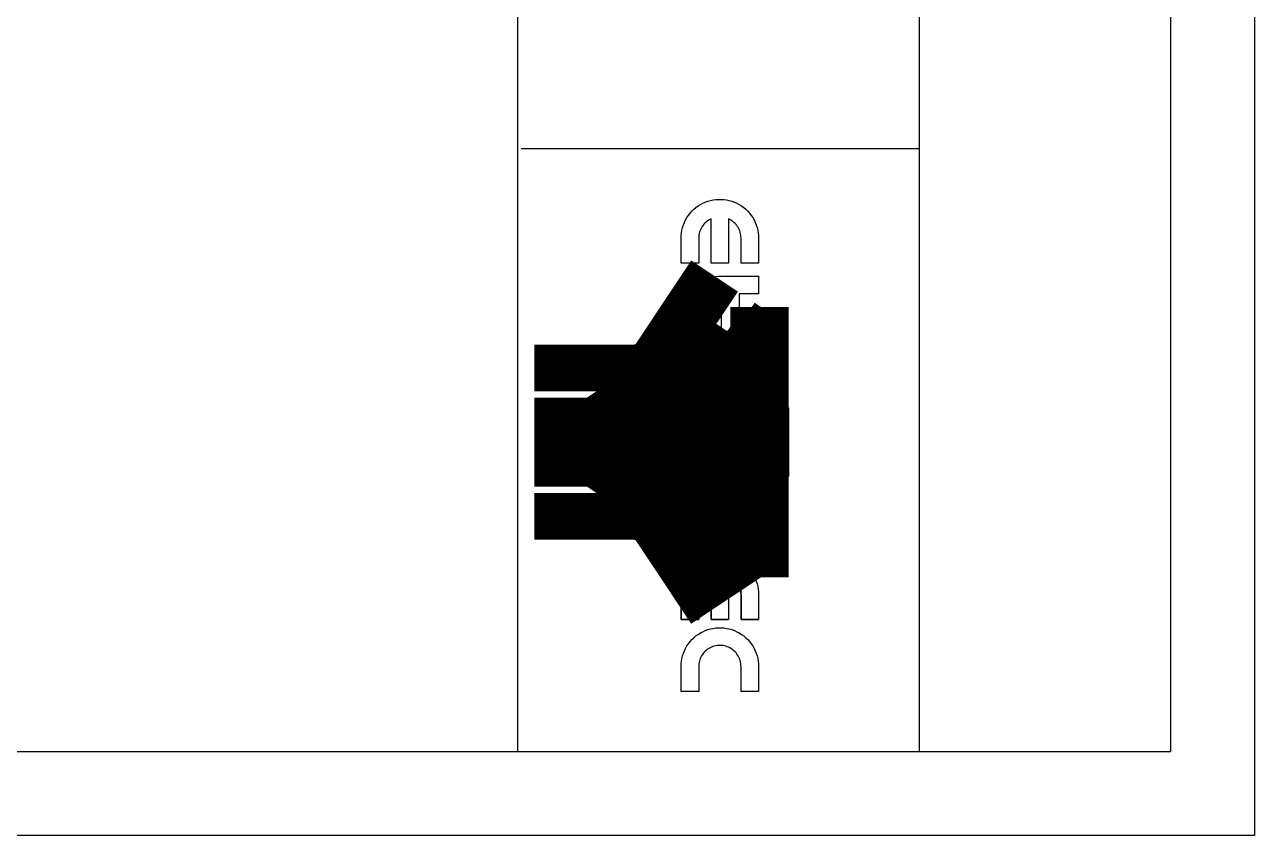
# Model space of a CAD drawing. Extents: x 17.6 to 52.5, y 0.1 to 49.5.
# Drawn here: x 43.89 to 52.51, y 0.14 to 5.83 of the extents above; entities that cross this region are included whole.
import ezdxf

# ---------------------------------------------------------------- set-up
doc = ezdxf.new("R2010")
doc.units = 0
doc.layers.get('0').update_dxf_attribs({"linetype": 'CONTINUOUS'})

msp = doc.modelspace()

# ---------------------------------------------------------------- linework, layer by layer
at = {"color": 7}
for points in [[(52.5138, 49.4517), (52.5138, 0.1435)], [(51.9268, 48.8647), (51.9268, 0.7305)], [(47.3482, 24.2106), (47.3482, 0.7305)], [(50.1658, 0.7305), (50.1658, 24.2106)], [(47.3751, 4.957), (50.1658, 4.957)], [(18.2328, 0.7305), (51.9268, 0.7305)], [(52.5138, 0.1435), (17.6458, 0.1435)]]:
    msp.add_lwpolyline(points, dxfattribs=at)
at = {"color": 5}
for points, const_width in [([(51.0599, 5.6016), (51.0633, 5.6403), (51.0478, 5.6443), (51.0355, 5.6492), (51.0263, 5.655), (51.016, 5.6664), (51.0098, 5.6793), (51.0078, 5.6939), (51.0091, 5.7058), (51.0129, 5.7167), (51.0193, 5.7266), (51.0308, 5.738), (51.0453, 5.7476), (51.0628, 5.7556), (51.0845, 5.7615), (51.1117, 5.7652), (51.1442, 5.7666), (51.1297, 5.7565), (51.118, 5.7451), (51.1089, 5.7322), (51.1025, 5.7184), (51.0987, 5.7042), (51.0974, 5.6896), (51.1009, 5.665), (51.1115, 5.6429), (51.1292, 5.6233), (51.1525, 5.6082), (51.1799, 5.599), (51.2115, 5.596), (51.2331, 5.5974), (51.2536, 5.6017), (51.2731, 5.6089), (51.2906, 5.6185), (51.3052, 5.6303), (51.3167, 5.6442), (51.3251, 5.6599), (51.3302, 5.6769), (51.3319, 5.6952), (51.3275, 5.7257), (51.3142, 5.7521), (51.2921, 5.7746), (51.2599, 5.7917), (51.2162, 5.8019), (51.1611, 5.8053), (51.0992, 5.8015), (51.0497, 5.7902), (51.0126, 5.7714), (50.9902, 5.7493), (50.9767, 5.7227), (50.9722, 5.6916), (50.9748, 5.6681), (50.9826, 5.6477), (50.9955, 5.6303), (51.013, 5.6165), (51.0345, 5.6069), (51.0599, 5.6016)], 0.0000000783), ([(51.2117, 5.7605), (51.2264, 5.7596), (51.2407, 5.7567), (51.2545, 5.752), (51.267, 5.7455), (51.2774, 5.7376), (51.2856, 5.7281), (51.2916, 5.7177), (51.2951, 5.707), (51.2963, 5.6959), (51.2939, 5.6802), (51.2865, 5.6661), (51.2742, 5.6535), (51.2577, 5.6437), (51.2377, 5.6377), (51.2141, 5.6358), (51.1915, 5.6377), (51.1723, 5.6436), (51.1566, 5.6533), (51.1449, 5.666), (51.1379, 5.6807), (51.1356, 5.6974), (51.1379, 5.7141), (51.1449, 5.729), (51.1566, 5.7422), (51.1721, 5.7524), (51.1905, 5.7585), (51.2117, 5.7605)], 0.0000000783), ([(51.3259, 5.5355), (51.2766, 5.5355), (51.2766, 5.4911), (51.3259, 5.4911), (51.3259, 5.5355)], 0.0000000783), ([(51.2329, 5.434), (51.2271, 5.3951), (51.2493, 5.3896), (51.267, 5.382), (51.2801, 5.3723), (51.2891, 5.3608), (51.2945, 5.3477), (51.2963, 5.3331), (51.294, 5.3157), (51.2869, 5.3003), (51.2752, 5.2867), (51.26, 5.2762), (51.2425, 5.2699), (51.2228, 5.2678), (51.2041, 5.2697), (51.1877, 5.2756), (51.1737, 5.2853), (51.1629, 5.298), (51.1565, 5.3129), (51.1543, 5.3298), (51.1549, 5.3378), (51.1565, 5.3469), (51.1591, 5.3573), (51.1212, 5.353), (51.1214, 5.3505), (51.1216, 5.3484), (51.1217, 5.3467), (51.1201, 5.3307), (51.1152, 5.3157), (51.1072, 5.3019), (51.0959, 5.2909), (51.0811, 5.2843), (51.0628, 5.282), (51.0478, 5.2836), (51.0347, 5.2885), (51.0234, 5.2965), (51.0147, 5.3071), (51.0095, 5.3196), (51.0078, 5.3339), (51.0095, 5.3482), (51.0148, 5.3608), (51.0236, 5.3718), (51.036, 5.3807), (51.0518, 5.3871), (51.0712, 5.3912), (51.0635, 5.4302), (51.0367, 5.4234), (51.0142, 5.4126), (50.9961, 5.3977), (50.9828, 5.3795), (50.9749, 5.3585), (50.9722, 5.3348), (50.9736, 5.318), (50.9777, 5.302), (50.9846, 5.287), (50.9938, 5.2736), (51.0051, 5.2625), (51.0183, 5.2536), (51.0329, 5.2472), (51.048, 5.2433), (51.0638, 5.242), (51.0785, 5.2433), (51.0924, 5.2469), (51.1053, 5.2531), (51.117, 5.2616), (51.1269, 5.2725), (51.1351, 5.2857), (51.1416, 5.2684), (51.1516, 5.2538), (51.165, 5.242), (51.1814, 5.2334), (51.2004, 5.2282), (51.2218, 5.2265), (51.251, 5.2298), (51.2771, 5.2399), (51.3, 5.2567), (51.3179, 5.2787), (51.3285, 5.3042), (51.3321, 5.3333), (51.329, 5.3595), (51.3198, 5.3826), (51.3045, 5.4026), (51.2842, 5.4183), (51.2604, 5.4288), (51.2329, 5.434)], 0.0000000783), ([(51.1349, 5.1281), (51.1274, 5.1428), (51.118, 5.1548), (51.1068, 5.164), (51.0938, 5.1705), (51.0792, 5.1744), (51.063, 5.1757), (51.0388, 5.1729), (51.0172, 5.1646), (50.9984, 5.1508), (50.9839, 5.1324), (50.9751, 5.1103), (50.9722, 5.0846), (50.9752, 5.0588), (50.9841, 5.0365), (50.999, 5.0178), (51.0182, 5.0038), (51.0399, 4.9953), (51.0642, 4.9925), (51.0799, 4.9938), (51.0941, 4.9977), (51.1069, 5.0041), (51.118, 5.0131), (51.1274, 5.0248), (51.1349, 5.0392), (51.1434, 5.0213), (51.1547, 5.0065), (51.169, 4.9948), (51.1857, 4.9863), (51.2044, 4.9812), (51.2252, 4.9795), (51.2537, 4.9827), (51.279, 4.9923), (51.3011, 5.0083), (51.3182, 5.0295), (51.3285, 5.0547), (51.3319, 5.084), (51.3284, 5.1132), (51.3181, 5.1385), (51.301, 5.1597), (51.2787, 5.1756), (51.2531, 5.1852), (51.224, 5.1884), (51.2023, 5.1867), (51.1832, 5.1814), (51.1665, 5.1727), (51.1526, 5.1608), (51.1421, 5.1459), (51.1349, 5.1281)], 0.0000000783), ([(51.0616, 5.1359), (51.0772, 5.1343), (51.0908, 5.1294), (51.1024, 5.1214), (51.1112, 5.1108), (51.1165, 5.0982), (51.1183, 5.0838), (51.1165, 5.0697), (51.1113, 5.0574), (51.1026, 5.0469), (51.0913, 5.0389), (51.0784, 5.0341), (51.064, 5.0325), (51.049, 5.0342), (51.0356, 5.0391), (51.024, 5.0473), (51.015, 5.058), (51.0096, 5.0703), (51.0078, 5.0842), (51.0095, 5.0982), (51.0148, 5.1105), (51.0236, 5.1212), (51.0349, 5.1293), (51.0476, 5.1342), (51.0616, 5.1359)], 0.0000000783), ([(51.2242, 5.1484), (51.2364, 5.1475), (51.2484, 5.1449), (51.26, 5.1405), (51.2707, 5.1344), (51.2796, 5.1266), (51.2868, 5.1171), (51.2921, 5.1064), (51.2953, 5.0952), (51.2963, 5.0835), (51.2941, 5.066), (51.2874, 5.0507), (51.2764, 5.0375), (51.2619, 5.0274), (51.245, 5.0213), (51.2257, 5.0193), (51.2061, 5.0214), (51.1888, 5.0276), (51.174, 5.038), (51.1627, 5.0515), (51.1559, 5.0672), (51.1536, 5.0848), (51.1558, 5.1021), (51.1626, 5.1173), (51.1738, 5.1304), (51.1884, 5.1404), (51.2052, 5.1464), (51.2242, 5.1484)], 0.0000000783), ([(51.2336, 4.9417), (51.2298, 4.9008), (51.25, 4.8965), (51.2667, 4.8895), (51.2796, 4.8798), (51.2889, 4.868), (51.2945, 4.8547), (51.2963, 4.8399), (51.2937, 4.8221), (51.2858, 4.8062), (51.2728, 4.7923), (51.2554, 4.7815), (51.2345, 4.775), (51.2103, 4.7728), (51.1874, 4.7749), (51.1679, 4.7811), (51.1519, 4.7915), (51.14, 4.8053), (51.1329, 4.8216), (51.1305, 4.8405), (51.1316, 4.8526), (51.1348, 4.864), (51.14, 4.8745), (51.147, 4.8838), (51.1552, 4.8918), (51.1647, 4.8982), (51.1594, 4.9348), (50.9785, 4.9041), (50.9785, 4.7465), (51.0198, 4.7465), (51.0198, 4.8729), (51.1144, 4.89), (51.1022, 4.8707), (51.0948, 4.8507), (51.0923, 4.8301), (51.0959, 4.8039), (51.1065, 4.7805), (51.1243, 4.7601), (51.1476, 4.7442), (51.175, 4.7347), (51.2065, 4.7315), (51.2369, 4.7343), (51.2644, 4.7427), (51.2891, 4.7566), (51.3129, 4.7794), (51.3271, 4.8072), (51.3319, 4.8399), (51.3289, 4.8669), (51.3199, 4.8905), (51.305, 4.9105), (51.2851, 4.9261), (51.2613, 4.9365), (51.2336, 4.9417)], 0.0000000783), ([(51.3259, 4.6736), (51.2766, 4.6736), (51.2766, 4.6293), (51.3259, 4.6293), (51.3259, 4.6736)], 0.0000000783), ([(51.1522, 4.5724), (51.1132, 4.5711), (51.0797, 4.5673), (51.0516, 4.5608), (51.0282, 4.5519), (51.0086, 4.5404), (50.9929, 4.5265), (50.9814, 4.5099), (50.9745, 4.4908), (50.9722, 4.469), (50.9735, 4.4527), (50.9773, 4.4378), (50.9836, 4.4243), (50.9924, 4.4122), (51.0033, 4.4016), (51.0165, 4.3925), (51.0319, 4.3847), (51.0494, 4.3782), (51.0689, 4.3728), (51.0919, 4.3689), (51.1196, 4.3665), (51.1522, 4.3657), (51.1908, 4.367), (51.2242, 4.3708), (51.2522, 4.3772), (51.2757, 4.3861), (51.2953, 4.3975), (51.3111, 4.4114), (51.3226, 4.428), (51.3296, 4.4472), (51.3319, 4.469), (51.3278, 4.4974), (51.3156, 4.5214), (51.2954, 4.541), (51.2599, 4.5585), (51.2122, 4.5689), (51.1522, 4.5724)], 0.0000000783), ([(51.1522, 4.5324), (51.2035, 4.5304), (51.242, 4.5243), (51.2676, 4.5141), (51.2836, 4.501), (51.2931, 4.486), (51.2963, 4.469), (51.2931, 4.4521), (51.2835, 4.4371), (51.2675, 4.424), (51.2419, 4.4138), (51.2034, 4.4077), (51.1522, 4.4057), (51.1007, 4.4077), (51.0622, 4.4138), (51.0366, 4.424), (51.0207, 4.4371), (51.0112, 4.4523), (51.008, 4.4695), (51.0108, 4.4862), (51.0192, 4.5004), (51.0332, 4.5123), (51.0608, 4.5235), (51.1004, 4.5302), (51.1522, 4.5324)], 0.0000000783), ([(48.1743, 3.5831), (48.1743, 3.2564)], 1.415), ([(48.5018, 3.3651), (48.1743, 3.5831)], 1.415), ([(51.3259, 4.1795), (51.3259, 4.2184), (51.0503, 4.2184), (51.0602, 4.2288), (51.0702, 4.2411), (51.0801, 4.2553), (51.0892, 4.27), (51.0966, 4.2837), (51.1024, 4.2963), (51.0606, 4.2963), (51.0485, 4.2754), (51.0347, 4.2564), (51.0193, 4.2392), (51.0033, 4.2245), (50.9876, 4.213), (50.9722, 4.2046), (50.9722, 4.1795), (51.3259, 4.1795)], 0.0000000783), ([(51.3259, 4.058), (51.2766, 4.058), (51.2766, 4.0137), (51.3259, 4.0137), (51.3259, 4.058)], 0.0000000783), ([(48.8411, 3.1392), (48.6187, 3.2872)], 1.415), ([(48.7107, 2.8993), (48.1743, 3.2564)], 1.415), ([(48.1743, 3.2118), (48.1743, 2.5867)], 1.415), ([(48.6438, 2.8993), (48.1743, 3.2118)], 1.415), ([(48.4957, 3.1909), (48.4957, 3.0424)], 1.415), ([(48.8411, 2.961), (48.4957, 3.1909)], 1.415), ([(51.1522, 3.9568), (51.1132, 3.9555), (51.0797, 3.9517), (51.0516, 3.9452), (51.0282, 3.9363), (51.0086, 3.9248), (50.9929, 3.9109), (50.9814, 3.8944), (50.9745, 3.8752), (50.9722, 3.8535), (50.9735, 3.8371), (50.9773, 3.8222), (50.9836, 3.8087), (50.9924, 3.7966), (51.0033, 3.786), (51.0165, 3.7769), (51.0319, 3.7692), (51.0494, 3.7626), (51.0689, 3.7572), (51.0919, 3.7533), (51.1196, 3.7509), (51.1522, 3.7501), (51.1908, 3.7514), (51.2242, 3.7552), (51.2522, 3.7616), (51.2757, 3.7705), (51.2953, 3.7819), (51.3111, 3.7958), (51.3226, 3.8124), (51.3296, 3.8316), (51.3319, 3.8535), (51.3278, 3.8818), (51.3156, 3.9058), (51.2954, 3.9255), (51.2599, 3.9429), (51.2122, 3.9533), (51.1522, 3.9568)], 0.0000000783), ([(51.1522, 3.9168), (51.2035, 3.9148), (51.242, 3.9087), (51.2676, 3.8985), (51.2836, 3.8854), (51.2931, 3.8704), (51.2963, 3.8535), (51.2931, 3.8365), (51.2835, 3.8215), (51.2675, 3.8084), (51.2419, 3.7982), (51.2034, 3.7921), (51.1522, 3.7901), (51.1007, 3.7921), (51.0622, 3.7982), (51.0366, 3.8084), (51.0207, 3.8216), (51.0112, 3.8367), (51.008, 3.8539), (51.0108, 3.8706), (51.0192, 3.8848), (51.0332, 3.8967), (51.0608, 3.9079), (51.1004, 3.9146), (51.1522, 3.9168)], 0.0000000783), ([(48.8411, 3.1392), (49.2492, 3.1392)], 1.415), ([(51.3259, 3.6887), (51.2766, 3.6887), (51.2766, 3.6444), (51.3259, 3.6444), (51.3259, 3.6887)], 0.0000000783), ([(48.6438, 2.8993), (48.1743, 2.5867)], 1.415), ([(48.7107, 2.8993), (48.1743, 2.5422)], 1.415), ([(48.8411, 2.8376), (48.4957, 2.6076)], 1.415), ([(51.3259, 3.5646), (50.9737, 3.5646), (50.9737, 3.5226), (51.3259, 3.5226), (51.3259, 3.5646)], 0.0000000783), ([(48.4957, 2.7562), (48.4957, 2.6076)], 1.415), ([(48.8411, 2.6594), (48.1743, 2.2154)], 1.415), ([(48.8411, 2.6594), (49.2492, 2.6594)], 1.415), ([(48.1743, 2.5422), (48.1743, 2.2154)], 1.415), ([(49.242, 2.4651), (49.0937, 2.4651), (49.0937, 2.4091), (49.0939, 2.4001), (49.0943, 2.3925), (49.0951, 2.3866), (49.0967, 2.3797), (49.099, 2.3736), (49.1021, 2.3683), (49.1059, 2.3636), (49.1107, 2.3597), (49.1164, 2.3564), (49.1227, 2.3539), (49.1295, 2.3524), (49.1366, 2.3519), (49.1486, 2.3532), (49.1593, 2.3572), (49.1686, 2.3639), (49.1759, 2.3741), (49.1803, 2.3886), (49.1817, 2.4074), (49.1817, 2.4455), (49.242, 2.4455), (49.242, 2.4651)], 0.0000000783), ([(49.1642, 2.4071), (49.1634, 2.3957), (49.1611, 2.3866), (49.1571, 2.3801), (49.1518, 2.3757), (49.1451, 2.373), (49.1372, 2.3721), (49.1313, 2.3726), (49.126, 2.3742), (49.1213, 2.3768), (49.1174, 2.3803), (49.1144, 2.3844), (49.1125, 2.3892), (49.1118, 2.3934), (49.1114, 2.3995), (49.1112, 2.4075), (49.1112, 2.4455), (49.1642, 2.4455), (49.1642, 2.4071)], 0.0000000783), ([(49.2288, 2.2591), (49.234, 2.2657), (49.238, 2.2722), (49.2409, 2.2785), (49.2429, 2.2849), (49.2441, 2.2916), (49.2445, 2.2986), (49.2435, 2.3095), (49.2406, 2.3186), (49.2358, 2.3259), (49.2295, 2.3311), (49.2222, 2.3343), (49.2137, 2.3354), (49.2086, 2.335), (49.2038, 2.3338), (49.1993, 2.3318), (49.1952, 2.3291), (49.1917, 2.326), (49.1888, 2.3224), (49.1864, 2.3183), (49.1844, 2.314), (49.1829, 2.3093), (49.1819, 2.3051), (49.181, 2.2997), (49.1801, 2.2931), (49.1783, 2.2797), (49.1762, 2.2688), (49.1738, 2.2606), (49.1717, 2.2605), (49.1701, 2.2605), (49.1691, 2.2605), (49.1624, 2.2611), (49.1572, 2.2628), (49.1534, 2.2656), (49.15, 2.2711), (49.1479, 2.278), (49.1472, 2.2864), (49.1477, 2.2942), (49.1492, 2.3005), (49.1517, 2.3054), (49.1555, 2.3091), (49.1608, 2.3121), (49.1677, 2.3144), (49.1652, 2.3322), (49.1581, 2.3303), (49.152, 2.3276), (49.1468, 2.3242), (49.1424, 2.32), (49.1388, 2.3146), (49.1359, 2.3081), (49.1338, 2.3008), (49.1326, 2.2926), (49.1322, 2.2838), (49.1325, 2.2752), (49.1336, 2.2677), (49.1354, 2.2614), (49.1377, 2.2562), (49.1405, 2.2519), (49.1435, 2.2487), (49.1471, 2.2463), (49.1512, 2.2444), (49.1559, 2.2431), (49.1599, 2.2426), (49.1655, 2.2423), (49.1727, 2.2422), (49.197, 2.2422), (49.2119, 2.242), (49.2226, 2.2417), (49.2291, 2.241), (49.2336, 2.24), (49.2379, 2.2384), (49.242, 2.2364), (49.242, 2.2554), (49.2381, 2.2571), (49.2336, 2.2583), (49.2288, 2.2591)], 0.0000000783), ([(49.1881, 2.2606), (49.1907, 2.2683), (49.193, 2.2782), (49.195, 2.2903), (49.1961, 2.2971), (49.1973, 2.3024), (49.1986, 2.3062), (49.2002, 2.3091), (49.2022, 2.3115), (49.2046, 2.3134), (49.2073, 2.3148), (49.2101, 2.3157), (49.2132, 2.3159), (49.2178, 2.3153), (49.2218, 2.3135), (49.2254, 2.3104), (49.2281, 2.3062), (49.2297, 2.3008), (49.2302, 2.2943), (49.2297, 2.2875), (49.2282, 2.2813), (49.2256, 2.2756), (49.2222, 2.2706), (49.218, 2.2666), (49.213, 2.2635), (49.2082, 2.2619), (49.2022, 2.2609), (49.1948, 2.2606), (49.1881, 2.2606)], 0.0000000783), ([(49.2027, 2.1438), (49.205, 2.1259), (49.2165, 2.1289), (49.2261, 2.1339), (49.234, 2.1409), (49.2398, 2.1496), (49.2433, 2.1595), (49.2445, 2.1706), (49.2429, 2.1844), (49.2381, 2.1962), (49.2301, 2.2061), (49.2191, 2.2135), (49.2053, 2.218), (49.1887, 2.2195), (49.1776, 2.2189), (49.1674, 2.2169), (49.1583, 2.2137), (49.1503, 2.2092), (49.1438, 2.2034), (49.1387, 2.1962), (49.1351, 2.1881), (49.1329, 2.1795), (49.1322, 2.1705), (49.1331, 2.1596), (49.1361, 2.15), (49.141, 2.1419), (49.1477, 2.1354), (49.1561, 2.1306), (49.1662, 2.1276), (49.1689, 2.1453), (49.1623, 2.1474), (49.1568, 2.1504), (49.1526, 2.1543), (49.1496, 2.1589), (49.1477, 2.164), (49.1471, 2.1698), (49.1482, 2.1784), (49.1515, 2.1859), (49.157, 2.1922), (49.1649, 2.197), (49.1753, 2.1998), (49.1882, 2.2008), (49.2013, 2.1999), (49.2118, 2.1971), (49.2197, 2.1925), (49.2251, 2.1864), (49.2284, 2.1792), (49.2295, 2.1708), (49.2288, 2.1641), (49.2266, 2.1581), (49.2229, 2.1529), (49.2178, 2.1487), (49.211, 2.1457), (49.2027, 2.1438)], 0.0000000783), ([(49.242, 2.1102), (49.0937, 2.1102), (49.0937, 2.092), (49.1783, 2.092), (49.1346, 2.0489), (49.1346, 2.0253), (49.1745, 2.0664), (49.242, 2.0212), (49.242, 2.0436), (49.1871, 2.0791), (49.1994, 2.092), (49.242, 2.092), (49.242, 2.1102)], 0.0000000783), ([(49.2288, 1.9366), (49.234, 1.9432), (49.238, 1.9497), (49.2409, 1.956), (49.2429, 1.9624), (49.2441, 1.9691), (49.2445, 1.9761), (49.2435, 1.987), (49.2406, 1.9961), (49.2358, 2.0034), (49.2295, 2.0086), (49.2222, 2.0118), (49.2137, 2.0129), (49.2086, 2.0125), (49.2038, 2.0113), (49.1993, 2.0093), (49.1952, 2.0066), (49.1917, 2.0035), (49.1888, 1.9999), (49.1864, 1.9958), (49.1844, 1.9915), (49.1829, 1.9868), (49.1819, 1.9826), (49.181, 1.9772), (49.1801, 1.9706), (49.1783, 1.9572), (49.1762, 1.9463), (49.1738, 1.9381), (49.1717, 1.938), (49.1701, 1.938), (49.1691, 1.938), (49.1624, 1.9386), (49.1572, 1.9403), (49.1534, 1.9431), (49.15, 1.9486), (49.1479, 1.9555), (49.1472, 1.9639), (49.1477, 1.9717), (49.1492, 1.978), (49.1517, 1.9829), (49.1555, 1.9866), (49.1608, 1.9896), (49.1677, 1.9919), (49.1652, 2.0097), (49.1581, 2.0078), (49.152, 2.0051), (49.1468, 2.0017), (49.1424, 1.9975), (49.1388, 1.9921), (49.1359, 1.9856), (49.1338, 1.9783), (49.1326, 1.9701), (49.1322, 1.9613), (49.1325, 1.9527), (49.1336, 1.9452), (49.1354, 1.9389), (49.1377, 1.9337), (49.1405, 1.9295), (49.1435, 1.9262), (49.1471, 1.9238), (49.1512, 1.9219), (49.1559, 1.9206), (49.1599, 1.9201), (49.1655, 1.9198), (49.1727, 1.9197), (49.197, 1.9197), (49.2119, 1.9195), (49.2226, 1.9192), (49.2291, 1.9185), (49.2336, 1.9175), (49.2379, 1.9159), (49.242, 1.9139), (49.242, 1.9329), (49.2381, 1.9346), (49.2336, 1.9358), (49.2288, 1.9366)], 0.0000000783), ([(49.1881, 1.9381), (49.1907, 1.9458), (49.193, 1.9557), (49.195, 1.9678), (49.1961, 1.9746), (49.1973, 1.9799), (49.1986, 1.9837), (49.2002, 1.9866), (49.2022, 1.989), (49.2046, 1.9909), (49.2073, 1.9923), (49.2101, 1.9932), (49.2132, 1.9934), (49.2178, 1.9928), (49.2218, 1.991), (49.2254, 1.9879), (49.2281, 1.9837), (49.2297, 1.9783), (49.2302, 1.9718), (49.2297, 1.965), (49.2282, 1.9588), (49.2256, 1.9531), (49.2222, 1.9481), (49.218, 1.9441), (49.213, 1.941), (49.2082, 1.9394), (49.2022, 1.9384), (49.1948, 1.9381), (49.1881, 1.9381)], 0.0000000783), ([(49.251, 1.8948), (49.2536, 1.8771), (49.2586, 1.8759), (49.2625, 1.8738), (49.2655, 1.8709), (49.2683, 1.8658), (49.27, 1.8597), (49.2706, 1.8524), (49.27, 1.8446), (49.2683, 1.8381), (49.2655, 1.8328), (49.2617, 1.8288), (49.257, 1.8257), (49.2514, 1.8235), (49.2463, 1.8228), (49.2385, 1.8223), (49.228, 1.8222), (49.2358, 1.8308), (49.2405, 1.8408), (49.242, 1.852), (49.2403, 1.8656), (49.2349, 1.8771), (49.2261, 1.8863), (49.2147, 1.893), (49.2019, 1.8971), (49.1877, 1.8984), (49.1777, 1.8978), (49.1683, 1.8959), (49.1593, 1.8929), (49.1513, 1.8886), (49.1446, 1.8832), (49.1392, 1.8767), (49.1353, 1.8693), (49.1329, 1.861), (49.1322, 1.8519), (49.1339, 1.8399), (49.139, 1.8295), (49.1475, 1.8205), (49.1346, 1.8205), (49.1346, 1.8037), (49.2275, 1.8037), (49.2426, 1.8043), (49.2544, 1.806), (49.263, 1.8088), (49.2695, 1.8129), (49.2751, 1.8183), (49.2796, 1.825), (49.283, 1.833), (49.285, 1.842), (49.2857, 1.8523), (49.2847, 1.8643), (49.2818, 1.8746), (49.277, 1.8833), (49.2703, 1.8899), (49.2616, 1.8937), (49.251, 1.8948)], 0.0000000783), ([(49.1864, 1.8797), (49.1992, 1.8788), (49.2095, 1.876), (49.2173, 1.8713), (49.2227, 1.8652), (49.2259, 1.8582), (49.227, 1.8503), (49.2259, 1.8423), (49.2227, 1.8353), (49.2173, 1.8292), (49.2096, 1.8245), (49.1995, 1.8216), (49.187, 1.8207), (49.1749, 1.8217), (49.165, 1.8246), (49.1573, 1.8295), (49.1517, 1.8357), (49.1483, 1.8427), (49.1472, 1.8506), (49.1483, 1.8582), (49.1516, 1.8651), (49.1571, 1.8712), (49.1647, 1.8759), (49.1745, 1.8788), (49.1864, 1.8797)], 0.0000000783), ([(49.1146, 1.7761), (49.0937, 1.7761), (49.0937, 1.7579), (49.1146, 1.7579), (49.1146, 1.7761)], 0.0000000783), ([(49.242, 1.7301), (49.1346, 1.7301), (49.1346, 1.7137), (49.1499, 1.7137), (49.14, 1.7047), (49.1341, 1.6933), (49.1322, 1.6795), (49.1325, 1.6732), (49.1337, 1.6673), (49.1356, 1.6617), (49.1382, 1.6567), (49.1413, 1.6526), (49.1448, 1.6495), (49.1488, 1.6471), (49.1533, 1.6452), (49.1583, 1.6438), (49.1625, 1.6433), (49.1684, 1.6429), (49.176, 1.6428), (49.242, 1.6428), (49.242, 1.661), (49.1767, 1.661), (49.1699, 1.6613), (49.1643, 1.662), (49.16, 1.6631), (49.1566, 1.6649), (49.1537, 1.6674), (49.1512, 1.6707), (49.1494, 1.6745), (49.1483, 1.6787), (49.1479, 1.6834), (49.1488, 1.6908), (49.1512, 1.6975), (49.1553, 1.7035), (49.1617, 1.7082), (49.1711, 1.711), (49.1834, 1.7119), (49.242, 1.7119), (49.242, 1.7301)], 0.0000000783), ([(49.1346, 1.7761), (49.1346, 1.7579), (49.242, 1.7579), (49.242, 1.7761), (49.1346, 1.7761)], 0.0000000783), ([(49.251, 1.6182), (49.2536, 1.6005), (49.2586, 1.5993), (49.2625, 1.5973), (49.2655, 1.5943), (49.2683, 1.5893), (49.27, 1.5831), (49.2706, 1.5758), (49.27, 1.568), (49.2683, 1.5615), (49.2655, 1.5563), (49.2617, 1.5522), (49.257, 1.5491), (49.2514, 1.547), (49.2463, 1.5462), (49.2385, 1.5458), (49.228, 1.5457), (49.2358, 1.5543), (49.2405, 1.5642), (49.242, 1.5754), (49.2403, 1.5891), (49.2349, 1.6005), (49.2261, 1.6097), (49.2147, 1.6165), (49.2019, 1.6205), (49.1877, 1.6219), (49.1777, 1.6212), (49.1683, 1.6194), (49.1593, 1.6163), (49.1513, 1.612), (49.1446, 1.6066), (49.1392, 1.6002), (49.1353, 1.5927), (49.1329, 1.5844), (49.1322, 1.5753), (49.1339, 1.5634), (49.139, 1.5529), (49.1475, 1.5439), (49.1346, 1.5439), (49.1346, 1.5271), (49.2275, 1.5271), (49.2426, 1.5277), (49.2544, 1.5294), (49.263, 1.5323), (49.2695, 1.5363), (49.2751, 1.5417), (49.2796, 1.5484), (49.283, 1.5564), (49.285, 1.5655), (49.2857, 1.5757), (49.2847, 1.5877), (49.2818, 1.5981), (49.277, 1.6068), (49.2703, 1.6133), (49.2616, 1.6171), (49.251, 1.6182)], 0.0000000783), ([(49.1864, 1.6031), (49.1992, 1.6022), (49.2095, 1.5994), (49.2173, 1.5947), (49.2227, 1.5887), (49.2259, 1.5817), (49.227, 1.5737), (49.2259, 1.5658), (49.2227, 1.5588), (49.2173, 1.5526), (49.2096, 1.5479), (49.1995, 1.5451), (49.187, 1.5441), (49.1749, 1.5451), (49.165, 1.548), (49.1573, 1.5529), (49.1517, 1.5591), (49.1483, 1.5662), (49.1472, 1.574), (49.1483, 1.5817), (49.1516, 1.5886), (49.1571, 1.5946), (49.1647, 1.5994), (49.1745, 1.6022), (49.1864, 1.6031)], 0.0000000783)]:
    msp.add_lwpolyline(points, dxfattribs=dict(at, const_width=const_width))
for points in [[(48.8288, 4.154), (48.7052, 4.154), (48.7052, 4.4636), (48.696, 4.4589), (48.6871, 4.4537), (48.6785, 4.4478), (48.6704, 4.4413), (48.6628, 4.4343), (48.6557, 4.4268), (48.6491, 4.4188), (48.6432, 4.4103), (48.6378, 4.4015), (48.633, 4.3923), (48.6289, 4.3828), (48.6255, 4.373), (48.6227, 4.363), (48.6207, 4.3529), (48.6193, 4.3426), (48.6187, 4.3323), (48.6187, 4.3287), (48.6187, 4.154), (48.4957, 4.154), (48.4957, 4.3477), (48.4977, 4.3666), (48.501, 4.3853), (48.5056, 4.4037), (48.5115, 4.4217), (48.5186, 4.4393), (48.5269, 4.4564), (48.5364, 4.4728), (48.547, 4.4886), (48.5587, 4.5035), (48.5714, 4.5176), (48.5851, 4.5308), (48.5996, 4.543), (48.615, 4.5542), (48.6311, 4.5643), (48.6478, 4.5732), (48.6652, 4.5809), (48.683, 4.5874), (48.7012, 4.5926), (48.7198, 4.5966), (48.7386, 4.5992), (48.7575, 4.6005), (48.7765, 4.6005), (48.7955, 4.5992), (48.8143, 4.5966), (48.8328, 4.5926), (48.8511, 4.5874), (48.8689, 4.5809), (48.8863, 4.5732), (48.903, 4.5642), (48.9191, 4.5542), (48.9345, 4.543), (48.949, 4.5308), (48.9627, 4.5176), (48.9754, 4.5035), (48.9871, 4.4886), (48.9977, 4.4728), (49.0072, 4.4564), (49.0155, 4.4393), (49.0226, 4.4217), (49.0285, 4.4037), (49.0331, 4.3853), (49.0364, 4.3666), (49.0383, 4.3477), (49.039, 4.3287), (49.039, 4.154), (48.9154, 4.154), (48.9154, 4.3287), (48.915, 4.3391), (48.9139, 4.3494), (48.9121, 4.3596), (48.9096, 4.3696), (48.9064, 4.3795), (48.9026, 4.3891), (48.898, 4.3984), (48.8928, 4.4073), (48.8871, 4.4159), (48.8807, 4.4241), (48.8737, 4.4318), (48.8663, 4.439), (48.8584, 4.4456), (48.85, 4.4517), (48.8412, 4.4572), (48.8321, 4.4621), (48.8288, 4.4636), (48.8288, 4.154)], [(48.7793, 3.9376), (48.7689, 3.9381), (48.7586, 3.9379), (48.7483, 3.9369), (48.7381, 3.9352), (48.728, 3.9329), (48.7181, 3.9298), (48.7084, 3.926), (48.6991, 3.9216), (48.69, 3.9166), (48.6814, 3.9109), (48.6731, 3.9046), (48.6654, 3.8978), (48.6581, 3.8904), (48.6513, 3.8826), (48.6451, 3.8743), (48.6395, 3.8656), (48.6345, 3.8565), (48.6302, 3.8471), (48.6265, 3.8374), (48.6236, 3.8275), (48.6213, 3.8174), (48.6197, 3.8072), (48.6189, 3.7968), (48.6187, 3.7898), (48.6187, 3.6758), (48.4957, 3.6758), (48.4957, 3.8087), (48.4977, 3.8276), (48.501, 3.8463), (48.5056, 3.8647), (48.5115, 3.8828), (48.5186, 3.9004), (48.5269, 3.9174), (48.5364, 3.9339), (48.547, 3.9496), (48.5587, 3.9646), (48.5714, 3.9787), (48.5851, 3.9919), (48.5996, 4.0041), (48.615, 4.0152), (48.6311, 4.0253), (48.6478, 4.0342), (48.6652, 4.0419), (48.683, 4.0484), (48.7012, 4.0536), (48.7198, 4.0576), (48.7386, 4.0602), (48.7575, 4.0616), (48.767, 4.0617), (49.039, 4.0617), (49.039, 3.9381), (48.9029, 3.9381), (48.9029, 3.6758), (48.7793, 3.6758), (48.7793, 3.9376)], [(48.4957, 3.6758), (48.6187, 3.6758)], [(48.7793, 3.6758), (48.8288, 3.6758)], [(48.7793, 3.6758), (48.9029, 3.6758)], [(48.4957, 3.319), (48.4951, 3.338), (48.4957, 3.3569), (48.4977, 3.3758), (48.501, 3.3945), (48.5056, 3.4129), (48.5115, 3.431), (48.5186, 3.4486), (48.5269, 3.4656), (48.5364, 3.4821), (48.547, 3.4978), (48.5587, 3.5128), (48.5714, 3.5269), (48.585, 3.5401), (48.5996, 3.5523), (48.6149, 3.5634), (48.631, 3.5735), (48.6478, 3.5824), (48.6651, 3.5901), (48.683, 3.5966), (48.7012, 3.6019), (48.7198, 3.6058), (48.7386, 3.6084), (48.7575, 3.6098), (48.767, 3.6099)], [(48.6187, 3.338), (48.6187, 3.224), (48.4957, 3.224), (48.4957, 3.319), (48.4951, 3.338), (48.4957, 3.3569), (48.4977, 3.3758), (48.501, 3.3945), (48.5056, 3.4129), (48.5115, 3.431), (48.5186, 3.4486), (48.5269, 3.4656), (48.5364, 3.4821), (48.547, 3.4978), (48.5587, 3.5128), (48.5714, 3.5269), (48.585, 3.5401), (48.5996, 3.5523), (48.6149, 3.5634), (48.631, 3.5735), (48.6478, 3.5824), (48.6651, 3.5901), (48.683, 3.5966), (48.7012, 3.6019), (48.7198, 3.6058), (48.7386, 3.6084), (48.7575, 3.6098), (48.767, 3.6099), (49.039, 3.6099), (49.039, 3.4863), (48.9029, 3.4863), (48.9029, 3.224), (48.7793, 3.224), (48.7793, 3.4858), (48.7689, 3.4863), (48.7586, 3.4861), (48.7483, 3.4851), (48.7381, 3.4835), (48.728, 3.4811), (48.7181, 3.478), (48.7084, 3.4743), (48.6991, 3.4698), (48.69, 3.4648), (48.6814, 3.4591), (48.6731, 3.4528), (48.6654, 3.446), (48.6581, 3.4386), (48.6513, 3.4308), (48.6451, 3.4225), (48.6395, 3.4138), (48.6345, 3.4047), (48.6302, 3.3953), (48.6265, 3.3856), (48.6236, 3.3757), (48.6213, 3.3656), (48.6197, 3.3554), (48.6189, 3.345), (48.6187, 3.338)], [(48.767, 3.6099), (49.039, 3.6099)], [(49.039, 3.6099), (49.039, 3.4863)], [(48.6187, 3.338), (48.619, 3.3483), (48.6201, 3.3586), (48.6219, 3.3688), (48.6244, 3.3789), (48.6276, 3.3887), (48.6315, 3.3983), (48.6361, 3.4076), (48.6412, 3.4166), (48.647, 3.4252), (48.6534, 3.4333), (48.6603, 3.441), (48.6678, 3.4482), (48.6757, 3.4549), (48.6841, 3.461), (48.6929, 3.4664), (48.702, 3.4713), (48.7115, 3.4755), (48.7212, 3.4791), (48.7311, 3.4819), (48.7413, 3.4841), (48.7515, 3.4855), (48.7619, 3.4862), (48.7722, 3.4862), (48.7793, 3.4858)], [(48.7793, 3.4858), (48.7793, 3.224)], [(48.9029, 3.4863), (48.9029, 3.224)], [(48.9029, 3.4863), (49.039, 3.4863)], [(48.4957, 3.319), (48.4957, 3.224)], [(48.6187, 3.338), (48.6187, 3.224)], [(48.4957, 3.224), (48.6187, 3.224)], [(48.4957, 2.6076), (48.4957, 2.7562), (48.7107, 2.8993), (48.4957, 3.0424), (48.4957, 3.1909), (48.8411, 2.961), (49.039, 2.961), (49.039, 2.8376), (48.8411, 2.8376), (48.4957, 2.6076)], [(48.7793, 3.224), (48.8288, 3.224)], [(48.7793, 3.224), (48.9029, 3.224)], [(48.8411, 2.961), (49.039, 2.961)], [(49.039, 2.961), (49.039, 2.8376)], [(48.8411, 2.8376), (49.039, 2.8376)], [(48.7677, 2.5594), (48.4957, 2.5594)], [(48.7059, 2.1734), (48.6318, 2.1734), (48.6318, 2.4358), (48.4957, 2.4358), (48.4957, 2.5594), (48.7677, 2.5594), (48.7867, 2.5587), (48.8055, 2.5568), (48.8242, 2.5535), (48.8427, 2.5489), (48.8607, 2.543), (48.8783, 2.5359), (48.8954, 2.5276), (48.9118, 2.5181), (48.9276, 2.5075), (48.9425, 2.4958), (48.9566, 2.4831), (48.9698, 2.4694), (48.982, 2.4549), (48.9932, 2.4395), (49.0032, 2.4234), (49.0121, 2.4067), (49.0199, 2.3893), (49.0264, 2.3715), (49.0316, 2.3532), (49.0355, 2.3347), (49.0382, 2.3159), (49.039, 2.3064), (49.039, 2.1734), (48.916, 2.1734), (48.916, 2.2874), (48.9157, 2.2978), (48.9146, 2.3081), (48.9128, 2.3183), (48.9103, 2.3283), (48.9071, 2.3382), (48.9032, 2.3478), (48.8987, 2.3571), (48.8935, 2.3661), (48.8877, 2.3746), (48.8813, 2.3828), (48.8744, 2.3905), (48.867, 2.3977), (48.859, 2.4043), (48.8507, 2.4104), (48.8419, 2.4159), (48.8327, 2.4208), (48.8233, 2.425), (48.8135, 2.4285), (48.8036, 2.4314), (48.7935, 2.4335), (48.7832, 2.435), (48.7729, 2.4357), (48.7625, 2.4357), (48.7555, 2.4353), (48.7555, 2.1734), (48.7059, 2.1734)], [(48.4957, 2.5594), (48.4957, 2.4358)], [(48.7677, 2.5594), (48.7867, 2.5587), (48.8055, 2.5568), (48.8242, 2.5535), (48.8427, 2.5489), (48.8607, 2.543), (48.8783, 2.5359), (48.8954, 2.5276), (48.9118, 2.5181), (48.9276, 2.5075), (48.9425, 2.4958), (48.9566, 2.4831), (48.9698, 2.4694), (48.982, 2.4549), (48.9932, 2.4395), (49.0032, 2.4234), (49.0121, 2.4067), (49.0199, 2.3893), (49.0264, 2.3715), (49.0316, 2.3532), (49.0355, 2.3347), (49.0382, 2.3159), (49.0395, 2.2969), (49.0395, 2.2779), (49.039, 2.2685)], [(48.6318, 2.4358), (48.4957, 2.4358)], [(48.6318, 2.4358), (48.6318, 2.1734)], [(48.7555, 2.4353), (48.7658, 2.4358), (48.7761, 2.4355), (48.7865, 2.4346), (48.7967, 2.4329), (48.8068, 2.4306), (48.8166, 2.4275), (48.8263, 2.4237), (48.8357, 2.4193), (48.8447, 2.4142), (48.8533, 2.4086), (48.8616, 2.4023), (48.8694, 2.3955), (48.8767, 2.3881), (48.8834, 2.3803), (48.8896, 2.372), (48.8952, 2.3633), (48.9002, 2.3542), (48.9045, 2.3448), (48.9082, 2.3351), (48.9112, 2.3252), (48.9134, 2.3151), (48.915, 2.3048), (48.9159, 2.2945), (48.916, 2.2874)], [(48.7555, 2.4353), (48.7555, 2.1734)], [(48.916, 2.2874), (48.916, 2.1734)], [(49.039, 2.3064), (49.039, 2.1734)], [(48.7555, 2.1734), (48.6318, 2.1734)], [(48.7555, 2.1734), (48.7059, 2.1734)], [(49.039, 2.1734), (48.916, 2.1734)], [(48.4957, 1.8129), (48.4951, 1.8319), (48.4957, 1.8509), (48.4977, 1.8697), (48.501, 1.8884), (48.5056, 1.9069), (48.5115, 1.9249), (48.5186, 1.9425), (48.5269, 1.9596), (48.5364, 1.976), (48.547, 1.9918), (48.5587, 2.0067), (48.5714, 2.0208), (48.585, 2.034), (48.5996, 2.0462), (48.6149, 2.0574), (48.631, 2.0674), (48.6478, 2.0763), (48.6651, 2.0841), (48.683, 2.0906), (48.7012, 2.0958), (48.7198, 2.0997), (48.7386, 2.1024), (48.7575, 2.1037), (48.7765, 2.1037), (48.7955, 2.1024), (48.8143, 2.0997), (48.8328, 2.0958), (48.8511, 2.0906), (48.8689, 2.0841), (48.8863, 2.0763), (48.903, 2.0674), (48.9191, 2.0574), (48.9345, 2.0462), (48.949, 2.034), (48.9627, 2.0208), (48.9754, 2.0067), (48.9871, 1.9918), (48.9977, 1.976), (49.0072, 1.9596), (49.0155, 1.9425), (49.0226, 1.9249), (49.0285, 1.9069), (49.0331, 1.8884), (49.0364, 1.8698), (49.0383, 1.8509), (49.039, 1.8319), (49.039, 1.8319)], [(48.7052, 1.6571), (48.7052, 1.9668), (48.696, 1.9621), (48.6871, 1.9568), (48.6785, 1.951), (48.6704, 1.9445), (48.6628, 1.9375), (48.6557, 1.93), (48.6491, 1.9219), (48.6432, 1.9135), (48.6378, 1.9047), (48.633, 1.8955), (48.6289, 1.886), (48.6255, 1.8762), (48.6227, 1.8662), (48.6207, 1.8561), (48.6193, 1.8458), (48.6187, 1.8355), (48.6187, 1.8319), (48.6187, 1.6571), (48.4957, 1.6571), (48.4957, 1.8509), (48.4977, 1.8698), (48.501, 1.8884), (48.5056, 1.9069), (48.5115, 1.9249), (48.5186, 1.9425), (48.5269, 1.9596), (48.5364, 1.976), (48.547, 1.9918), (48.5587, 2.0067), (48.5714, 2.0208), (48.5851, 2.034), (48.5996, 2.0462), (48.615, 2.0574), (48.6311, 2.0674), (48.6478, 2.0763), (48.6652, 2.0841), (48.683, 2.0906), (48.7012, 2.0958), (48.7198, 2.0997), (48.7386, 2.1024), (48.7575, 2.1037), (48.7765, 2.1037), (48.7955, 2.1024), (48.8143, 2.0997), (48.8328, 2.0958), (48.8511, 2.0906), (48.8689, 2.0841), (48.8863, 2.0763), (48.903, 2.0674), (48.9191, 2.0574), (48.9345, 2.0462), (48.949, 2.034), (48.9627, 2.0208), (48.9754, 2.0067), (48.9871, 1.9918), (48.9977, 1.976), (49.0072, 1.9596), (49.0155, 1.9425), (49.0226, 1.9249), (49.0285, 1.9069), (49.0331, 1.8884), (49.0364, 1.8697), (49.0383, 1.8509), (49.039, 1.8319), (49.039, 1.6571), (48.9154, 1.6571), (48.9154, 1.8319), (48.915, 1.8422), (48.9139, 1.8525), (48.9121, 1.8627), (48.9096, 1.8728), (48.9064, 1.8826), (48.9026, 1.8922), (48.898, 1.9015), (48.8928, 1.9105), (48.8871, 1.9191), (48.8807, 1.9273), (48.8737, 1.9349), (48.8663, 1.9421), (48.8584, 1.9488), (48.85, 1.9549), (48.8412, 1.9604), (48.8321, 1.9652), (48.8288, 1.9668), (48.8288, 1.6571), (48.7052, 1.6571)], [(48.6187, 1.8319), (48.619, 1.8422), (48.6201, 1.8525), (48.6219, 1.8627), (48.6244, 1.8728), (48.6276, 1.8826), (48.6315, 1.8922), (48.6361, 1.9015), (48.6412, 1.9105), (48.647, 1.9191), (48.6534, 1.9273), (48.6603, 1.9349), (48.6678, 1.9421), (48.6757, 1.9488), (48.6841, 1.9549), (48.6929, 1.9604), (48.702, 1.9652), (48.7052, 1.9668)], [(48.7052, 1.9668), (48.7052, 1.6571)], [(48.8288, 1.9668), (48.8288, 1.6571)], [(48.8288, 1.9668), (48.8381, 1.9621), (48.847, 1.9568), (48.8555, 1.951), (48.8636, 1.9445), (48.8712, 1.9375), (48.8784, 1.93), (48.8849, 1.9219), (48.8909, 1.9135), (48.8963, 1.9047), (48.9011, 1.8955), (48.9052, 1.886), (48.9086, 1.8762), (48.9114, 1.8662), (48.9134, 1.8561), (48.9147, 1.8458), (48.9153, 1.8355), (48.9154, 1.8319)], [(48.4957, 1.8509), (48.4957, 1.6571)], [(48.6187, 1.8319), (48.6187, 1.6571)], [(48.9154, 1.8319), (48.9154, 1.6571)], [(49.039, 1.8319), (49.039, 1.6571)], [(48.4957, 1.6571), (48.6187, 1.6571)], [(48.7052, 1.6571), (48.8288, 1.6571)], [(48.9154, 1.6571), (49.039, 1.6571)], [(48.4957, 1.3077), (48.4951, 1.3267), (48.4957, 1.3456), (48.4977, 1.3645), (48.501, 1.3832), (48.5056, 1.4016), (48.5115, 1.4197), (48.5186, 1.4373), (48.5269, 1.4543), (48.5364, 1.4708), (48.547, 1.4865), (48.5587, 1.5015), (48.5714, 1.5156), (48.585, 1.5288), (48.5996, 1.541), (48.6149, 1.5521), (48.631, 1.5622), (48.6478, 1.5711), (48.6651, 1.5788), (48.683, 1.5853), (48.7012, 1.5906), (48.7198, 1.5945), (48.7386, 1.5971), (48.7575, 1.5985), (48.7765, 1.5985), (48.7955, 1.5971), (48.8143, 1.5945), (48.8328, 1.5906), (48.8511, 1.5853), (48.8689, 1.5788), (48.8863, 1.5711), (48.903, 1.5622), (48.9191, 1.5521), (48.9345, 1.541), (48.949, 1.5288), (48.9627, 1.5156), (48.9754, 1.5015), (48.9871, 1.4865), (48.9977, 1.4708), (49.0072, 1.4543), (49.0155, 1.4373), (49.0226, 1.4197), (49.0285, 1.4016), (49.0331, 1.3832), (49.0364, 1.3645), (49.0383, 1.3456), (49.039, 1.3267), (49.039, 1.3267)], [(48.4957, 1.1519), (48.4957, 1.3456), (48.4977, 1.3645), (48.501, 1.3832), (48.5056, 1.4016), (48.5115, 1.4197), (48.5186, 1.4373), (48.5269, 1.4543), (48.5364, 1.4708), (48.547, 1.4865), (48.5587, 1.5015), (48.5714, 1.5156), (48.5851, 1.5288), (48.5996, 1.541), (48.615, 1.5521), (48.6311, 1.5622), (48.6478, 1.5711), (48.6652, 1.5788), (48.683, 1.5853), (48.7012, 1.5906), (48.7198, 1.5945), (48.7386, 1.5971), (48.7575, 1.5985), (48.7765, 1.5985), (48.7955, 1.5971), (48.8143, 1.5945), (48.8328, 1.5906), (48.8511, 1.5853), (48.8689, 1.5788), (48.8863, 1.5711), (48.903, 1.5622), (48.9191, 1.5521), (48.9345, 1.541), (48.949, 1.5288), (48.9627, 1.5156), (48.9754, 1.5015), (48.9871, 1.4865), (48.9977, 1.4708), (49.0072, 1.4543), (49.0155, 1.4373), (49.0226, 1.4197), (49.0285, 1.4016), (49.0331, 1.3832), (49.0364, 1.3645), (49.0383, 1.3456), (49.039, 1.3267), (49.039, 1.1519), (48.9154, 1.1519), (48.9154, 1.3267), (48.915, 1.337), (48.9139, 1.3473), (48.9121, 1.3575), (48.9096, 1.3676), (48.9064, 1.3774), (48.9026, 1.387), (48.898, 1.3963), (48.8928, 1.4053), (48.8871, 1.4139), (48.8807, 1.422), (48.8737, 1.4297), (48.8663, 1.4369), (48.8584, 1.4436), (48.85, 1.4496), (48.8412, 1.4551), (48.8321, 1.46), (48.8288, 1.4615), (48.8193, 1.4655), (48.8095, 1.4688), (48.7995, 1.4714), (48.7893, 1.4733), (48.779, 1.4745), (48.7687, 1.475), (48.7583, 1.4748), (48.748, 1.4738), (48.7378, 1.4721), (48.7277, 1.4697), (48.7178, 1.4666), (48.7082, 1.4628), (48.6988, 1.4584), (48.6898, 1.4533), (48.6812, 1.4476), (48.6729, 1.4413), (48.6652, 1.4345), (48.6579, 1.4271), (48.6511, 1.4193), (48.645, 1.411), (48.6394, 1.4022), (48.6344, 1.3931), (48.6301, 1.3837), (48.6265, 1.374), (48.6235, 1.3641), (48.6212, 1.354), (48.6197, 1.3438), (48.6188, 1.3335), (48.6187, 1.3267), (48.6187, 1.1519), (48.4957, 1.1519)]]:
    msp.add_lwpolyline(points, dxfattribs=at)
at = {"color": 9}
msp.add_lwpolyline([(48.8411, 2.961), (48.4957, 3.1909), (48.4957, 3.0424), (48.1743, 3.2564), (48.1743, 3.5831), (48.4968, 3.3684), (48.4953, 3.3495), (48.4952, 3.3305), (48.4957, 3.319), (48.4957, 3.224), (48.6187, 3.224), (48.6187, 3.2872), (48.8411, 3.1392), (49.2492, 3.1392), (49.2492, 2.6594), (48.8411, 2.6594), (48.691, 2.5594), (48.4957, 2.5594), (48.4957, 2.4358), (48.5053, 2.4358), (48.1743, 2.2154), (48.1743, 2.5422), (48.4957, 2.7562), (48.4957, 2.6076), (48.8411, 2.8376), (49.039, 2.8376), (49.039, 2.961), (48.8411, 2.961)], dxfattribs=at)
at = {"color": 1}
msp.add_lwpolyline([(48.1743, 3.2118), (48.6438, 2.8993), (48.1743, 2.5867), (48.1743, 3.2118)], dxfattribs=at)

doc.saveas('drawing.dxf')
